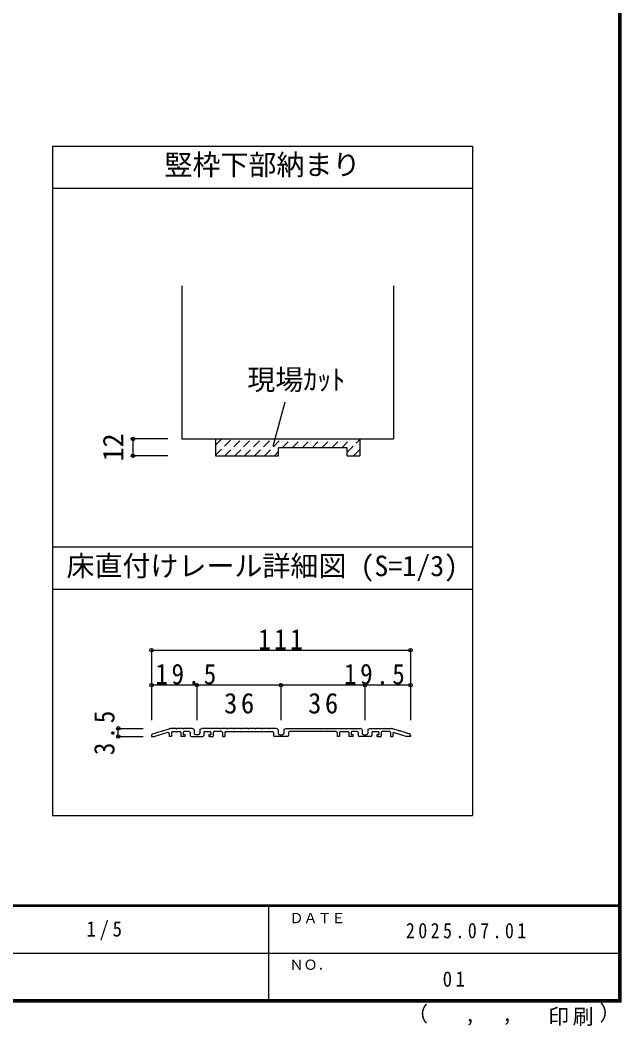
# Model space of a CAD drawing. Units: millimetres at full size, sheet at 1:5, with parts at other scales. Extents: x -973 to 977, y -718 to 696.
# Drawn here: x 548 to 977, y -718 to 0 of the extents above; entities that cross this region are included whole.
import ezdxf
from ezdxf.enums import TextEntityAlignment as Align

# ---------------------------------------------------------------- set-up
doc = ezdxf.new("R2010")
doc.units = ezdxf.units.MM
doc.header["$LTSCALE"] = 5
doc.header["$PDMODE"] = 32
doc.header["$PDSIZE"] = 2.5
doc.linetypes.add('DASHED1', pattern=[1.8, 1.2, -0.6])
for name, color, linetype in [('0-4_枠', 3, 'Continuous'), ('0-A_文字', 3, 'Continuous'), ('0-B_寸法', 7, 'Continuous'), ('0-C_ハッチ', 4, 'Continuous'), ('2-B_ﾊｯﾁ', 3, 'Continuous'), ('F-1_枠', 6, 'Continuous'), ('F-A_文字', 7, 'Continuous')]:
    doc.layers.add(name, color=color, linetype=linetype)
doc.styles.add('ＭＳ ゴシック', font='')
doc.styles.get('ＭＳ ゴシック').set_extended_font_data('MS Gothic')

msp = doc.modelspace()

# ---------------------------------------------------------------- linework, layer by layer
at = {"layer": '0-4_枠'}
for p, q in [((663.147, -189.255), (663.147, -298.638)), ((814.147, -189.255), (814.147, -298.638)), ((663.147, -298.638), (814.147, -298.638)), ((790.147, -298.638), (790.147, -310.638)), ((732.147, -310.638), (732.147, -304.938)), ((781.147, -304.938), (732.147, -304.938)), ((781.147, -310.638), (781.147, -304.938)), ((781.147, -310.638), (790.147, -310.638))]:
    msp.add_line(p, q, dxfattribs=at)
msp.add_lwpolyline([(687.147, -298.638), (687.147, -310.638), (732.147, -310.638)], dxfattribs=at)
at = {"layer": '0-A_文字'}
for p, q in [((570.653, -89.5), (570.653, -567.5)), ((570.653, -89.5), (870.653, -89.5)), ((870.653, -89.5), (870.653, -567.5)), ((570.653, -119.5), (870.653, -119.5)), ((870.653, -376.007), (570.653, -376.007)), ((570.653, -406.026), (870.653, -406.026)), ((570.653, -567.5), (870.653, -567.5))]:
    msp.add_line(p, q, dxfattribs=at)
at = {"layer": '0-A_文字', "color": 7}
msp.add_line((728.388, -303.776), (736.897, -272.02), dxfattribs=at)
at = {"layer": '0-B_寸法', "color": 4}
for p, q in [((628.147, -298.638), (628.147, -310.638)), ((653.147, -298.638), (628.147, -298.638)), ((653.147, -310.638), (628.147, -310.638))]:
    msp.add_line(p, q, dxfattribs=at)
at = {"layer": '0-B_寸法'}
for p in [(628.147, -298.638), (628.147, -310.638)]:
    msp.add_point(p, dxfattribs=at)
at = {"layer": '0-C_ハッチ', "linetype": 'DASHED1'}
for p, q in [((687.147, -303.127), (691.636, -298.638)), ((687.147, -310.198), (698.707, -298.638)), ((693.778, -310.638), (705.778, -298.638)), ((700.849, -310.638), (712.849, -298.638)), ((707.92, -310.638), (719.92, -298.638)), ((714.992, -310.638), (726.992, -298.638)), ((722.063, -310.638), (734.063, -298.638)), ((734.834, -304.938), (741.134, -298.638)), ((741.905, -304.938), (748.205, -298.638)), ((748.976, -304.938), (755.276, -298.638)), ((756.047, -304.938), (762.347, -298.638)), ((763.118, -304.938), (769.418, -298.638)), ((770.189, -304.938), (776.489, -298.638)), ((777.26, -304.938), (783.56, -298.638)), ((781.147, -308.122), (790.147, -299.122)), ((729.134, -310.638), (732.147, -307.625)), ((785.702, -310.638), (790.147, -306.193))]:
    msp.add_line(p, q, dxfattribs=at)
at = {"layer": '2-B_ﾊｯﾁ', "color": 4}
for p, q in [((641.367, -449.501), (641.367, -499.501)), ((641.367, -449.501), (826.367, -449.501)), ((826.367, -449.501), (826.367, -499.501)), ((673.867, -474.501), (641.367, -474.501)), ((733.867, -474.501), (673.867, -474.501)), ((673.867, -474.501), (673.867, -499.501)), ((793.867, -474.501), (733.867, -474.501)), ((733.867, -474.501), (733.867, -499.501)), ((826.367, -474.501), (793.867, -474.501)), ((793.867, -474.501), (793.867, -499.501)), ((617.671, -511.168), (617.671, -505.335)), ((617.671, -505.335), (635.534, -505.335)), ((617.671, -511.168), (635.534, -511.168))]:
    msp.add_line(p, q, dxfattribs=at)
at = {"layer": '2-B_ﾊｯﾁ'}
for p, q in [((642.19, -509.248), (643.9, -508.72)), ((652.955, -508.363), (643.867, -511.168)), ((644.076, -508.896), (643.9, -508.72)), ((644.076, -508.896), (644.409, -508.563)), ((644.409, -508.563), (648.9, -507.177)), ((649.076, -507.353), (648.9, -507.177)), ((649.076, -507.353), (649.409, -507.019)), ((649.409, -507.019), (653.9, -505.634)), ((654.076, -505.81), (653.9, -505.634)), ((654.034, -509.16), (654.034, -511.168)), ((654.076, -505.81), (654.409, -505.476)), ((654.409, -505.476), (654.867, -505.335)), ((658.742, -505.335), (654.867, -505.335)), ((655.701, -508.335), (655.701, -511.168)), ((656.367, -507.668), (661.701, -507.668)), ((659.076, -505.668), (658.742, -505.335)), ((659.076, -505.668), (659.409, -505.335)), ((663.742, -505.335), (659.409, -505.335)), ((662.367, -508.335), (662.367, -511.168)), ((664.076, -505.668), (663.742, -505.335)), ((664.034, -508.335), (664.034, -509.835)), ((665.034, -509.835), (664.034, -509.835)), ((664.076, -505.668), (664.409, -505.335)), ((670.424, -505.335), (664.409, -505.335)), ((668.284, -507.668), (664.701, -507.668)), ((668.951, -508.335), (668.951, -510.335)), ((671.617, -506.024), (670.424, -505.335)), ((671.867, -506.457), (671.867, -509.001)), ((675.034, -509.835), (672.701, -509.835)), ((675.867, -506.457), (675.867, -509.001)), ((676.117, -506.024), (677.311, -505.335)), ((683.326, -505.335), (677.311, -505.335)), ((678.784, -508.335), (678.784, -510.335)), ((679.451, -507.668), (683.034, -507.668)), ((682.701, -509.835), (683.701, -509.835)), ((683.659, -505.668), (683.326, -505.335)), ((683.659, -505.668), (683.992, -505.335)), ((683.701, -508.335), (683.701, -509.835)), ((690.201, -505.335), (683.992, -505.335)), ((685.367, -508.335), (685.367, -511.168)), ((691.367, -507.668), (686.034, -507.668)), ((690.534, -505.668), (690.201, -505.335)), ((690.534, -505.668), (690.867, -505.335)), ((695.201, -505.335), (690.867, -505.335)), ((692.034, -508.335), (692.034, -511.168)), ((693.701, -508.335), (693.701, -511.168)), ((694.367, -507.668), (727.784, -507.668)), ((695.534, -505.668), (695.201, -505.335)), ((695.534, -505.668), (695.867, -505.335)), ((700.201, -505.335), (695.867, -505.335)), ((700.534, -505.668), (700.201, -505.335)), ((700.534, -505.668), (700.867, -505.335)), ((705.201, -505.335), (700.867, -505.335)), ((705.534, -505.668), (705.201, -505.335)), ((705.534, -505.668), (705.867, -505.335)), ((710.201, -505.335), (705.867, -505.335)), ((710.534, -505.668), (710.201, -505.335)), ((710.534, -505.668), (710.867, -505.335)), ((715.201, -505.335), (710.867, -505.335)), ((715.534, -505.668), (715.201, -505.335)), ((715.534, -505.668), (715.867, -505.335)), ((720.201, -505.335), (715.867, -505.335)), ((720.534, -505.668), (720.201, -505.335)), ((720.534, -505.668), (720.867, -505.335)), ((725.201, -505.335), (720.867, -505.335)), ((725.534, -505.668), (725.201, -505.335)), ((725.534, -505.668), (725.867, -505.335)), ((730.424, -505.335), (725.867, -505.335)), ((728.451, -508.335), (728.451, -510.335)), ((731.617, -506.024), (730.424, -505.335)), ((731.867, -506.457), (731.867, -509.001)), ((732.701, -509.835), (735.034, -509.835)), ((735.867, -506.457), (735.867, -509.001)), ((736.117, -506.024), (737.311, -505.335)), ((737.311, -505.335), (741.867, -505.335)), ((739.284, -508.335), (739.284, -510.335)), ((773.367, -507.668), (739.951, -507.668)), ((742.201, -505.668), (741.867, -505.335)), ((742.201, -505.668), (742.534, -505.335)), ((742.534, -505.335), (746.867, -505.335)), ((747.201, -505.668), (746.867, -505.335)), ((747.201, -505.668), (747.534, -505.335)), ((747.534, -505.335), (751.867, -505.335)), ((752.201, -505.668), (751.867, -505.335)), ((752.201, -505.668), (752.534, -505.335)), ((752.534, -505.335), (756.867, -505.335)), ((757.201, -505.668), (756.867, -505.335)), ((757.201, -505.668), (757.534, -505.335)), ((757.534, -505.335), (761.867, -505.335)), ((762.201, -505.668), (761.867, -505.335)), ((762.201, -505.668), (762.534, -505.335)), ((762.534, -505.335), (766.867, -505.335)), ((767.201, -505.668), (766.867, -505.335)), ((767.201, -505.668), (767.534, -505.335)), ((767.534, -505.335), (771.867, -505.335)), ((772.201, -505.668), (771.867, -505.335)), ((772.201, -505.668), (772.534, -505.335)), ((772.534, -505.335), (776.867, -505.335)), ((774.034, -508.335), (774.034, -511.168)), ((775.701, -508.335), (775.701, -511.168)), ((776.367, -507.668), (781.701, -507.668)), ((777.201, -505.668), (776.867, -505.335)), ((777.201, -505.668), (777.534, -505.335)), ((777.534, -505.335), (783.742, -505.335)), ((782.367, -508.335), (782.367, -511.168)), ((784.076, -505.668), (783.742, -505.335)), ((784.034, -508.335), (784.034, -509.835)), ((785.034, -509.835), (784.034, -509.835)), ((784.076, -505.668), (784.409, -505.335)), ((784.409, -505.335), (790.424, -505.335)), ((788.284, -507.668), (784.701, -507.668)), ((788.951, -508.335), (788.951, -510.335)), ((791.617, -506.024), (790.424, -505.335)), ((791.867, -506.457), (791.867, -509.001)), ((792.701, -509.835), (795.034, -509.835)), ((795.867, -506.457), (795.867, -509.001)), ((796.117, -506.024), (797.311, -505.335)), ((797.311, -505.335), (803.326, -505.335)), ((798.784, -508.335), (798.784, -510.335)), ((799.451, -507.668), (803.034, -507.668)), ((802.701, -509.835), (803.701, -509.835)), ((803.659, -505.668), (803.326, -505.335)), ((803.659, -505.668), (803.992, -505.335)), ((803.701, -508.335), (803.701, -509.835)), ((803.992, -505.335), (808.326, -505.335)), ((805.367, -508.335), (805.367, -511.168)), ((811.367, -507.668), (806.034, -507.668)), ((808.659, -505.668), (808.326, -505.335)), ((808.659, -505.668), (808.992, -505.335)), ((808.992, -505.335), (812.867, -505.335)), ((812.034, -508.335), (812.034, -511.168)), ((813.326, -505.476), (812.867, -505.335)), ((813.659, -505.81), (813.326, -505.476)), ((813.659, -505.81), (813.835, -505.634)), ((813.701, -509.16), (813.701, -511.168)), ((818.326, -507.019), (813.835, -505.634)), ((814.78, -508.363), (823.867, -511.168)), ((818.659, -507.353), (818.326, -507.019)), ((818.659, -507.353), (818.835, -507.177)), ((823.326, -508.563), (818.835, -507.177)), ((823.659, -508.896), (823.326, -508.563)), ((823.659, -508.896), (823.835, -508.72)), ((825.545, -509.248), (823.835, -508.72)), ((641.367, -510.362), (641.367, -511.168)), ((641.367, -511.168), (643.867, -511.168)), ((655.701, -511.168), (654.034, -511.168)), ((665.034, -511.168), (662.367, -511.168)), ((669.784, -511.168), (677.951, -511.168)), ((682.701, -511.168), (685.367, -511.168)), ((692.034, -511.168), (693.701, -511.168)), ((738.451, -511.168), (729.284, -511.168)), ((775.701, -511.168), (774.034, -511.168)), ((785.034, -511.168), (782.367, -511.168)), ((797.951, -511.168), (789.784, -511.168)), ((802.701, -511.168), (805.367, -511.168)), ((812.034, -511.168), (813.701, -511.168)), ((826.367, -511.168), (823.867, -511.168)), ((826.367, -510.362), (826.367, -511.168))]:
    msp.add_line(p, q, dxfattribs=at)
for centre, radius, start, end in [((642.534, -510.362), 1.167, 107.15242, 180), ((653.201, -509.16), 0.833, 0, 107.15242), ((656.367, -508.335), 0.667, 90, 180), ((661.701, -508.335), 0.667, 0, 90), ((664.701, -508.335), 0.667, 90, 180), ((665.034, -510.501), 0.667, 0, 90), ((668.284, -508.335), 0.667, 0, 90), ((671.367, -506.457), 0.5, 0, 60), ((672.701, -509.001), 0.833, 180, 270), ((675.034, -509.001), 0.833, 270, 0), ((676.367, -506.457), 0.5, 120, 180), ((679.451, -508.335), 0.667, 90, 180), ((682.701, -510.501), 0.667, 90, 180), ((683.034, -508.335), 0.667, 0, 90), ((686.034, -508.335), 0.667, 90, 180), ((691.367, -508.335), 0.667, 0, 90), ((694.367, -508.335), 0.667, 90, 180), ((727.784, -508.335), 0.667, 0, 90), ((731.367, -506.457), 0.5, 0, 60), ((732.701, -509.001), 0.833, 180, 270), ((735.034, -509.001), 0.833, 270, 0), ((736.367, -506.457), 0.5, 120, 180), ((739.951, -508.335), 0.667, 90, 180), ((773.367, -508.335), 0.667, 0, 90), ((776.367, -508.335), 0.667, 90, 180), ((781.701, -508.335), 0.667, 0, 90), ((784.701, -508.335), 0.667, 90, 180), ((785.034, -510.501), 0.667, 0, 90), ((788.284, -508.335), 0.667, 0, 90), ((791.367, -506.457), 0.5, 0, 60), ((792.701, -509.001), 0.833, 180, 270), ((795.034, -509.001), 0.833, 270, 0), ((796.367, -506.457), 0.5, 120, 180), ((799.451, -508.335), 0.667, 90, 180), ((802.701, -510.501), 0.667, 90, 180), ((803.034, -508.335), 0.667, 0, 90), ((806.034, -508.335), 0.667, 90, 180), ((811.367, -508.335), 0.667, 0, 90), ((814.534, -509.16), 0.833, 72.84758, 180), ((825.201, -510.362), 1.167, 0, 72.84758), ((665.034, -510.501), 0.667, 270, 0), ((669.784, -510.335), 0.833, 180, 270), ((677.951, -510.335), 0.833, 270, 0), ((682.701, -510.501), 0.667, 180, 270), ((729.284, -510.335), 0.833, 180, 270), ((738.451, -510.335), 0.833, 270, 0), ((785.034, -510.501), 0.667, 270, 0), ((789.784, -510.335), 0.833, 180, 270), ((797.951, -510.335), 0.833, 270, 0), ((802.701, -510.501), 0.667, 180, 270)]:
    msp.add_arc(centre, radius, start, end, dxfattribs=at)
at = {"layer": '2-B_ﾊｯﾁ', "color": 7}
for p in [(641.367, -449.501), (826.367, -449.501), (641.367, -474.501), (673.867, -474.501), (733.867, -474.501), (793.867, -474.501), (826.367, -474.501), (617.671, -505.335), (617.671, -511.168)]:
    msp.add_point(p, dxfattribs=at)
at = {"layer": 'F-1_枠'}
for p, q in [((974.986, 695.833), (974.986, -700.833)), ((975.82, 695.833), (975.82, -700.833)), ((976.653, 695.833), (976.653, -700.833)), ((976.653, -631.667), (-973.347, -631.667)), ((976.653, -632.5), (-973.347, -632.5)), ((724.986, -632.5), (724.986, -699.167)), ((1.653, -665.833), (974.986, -665.834)), ((976.653, -699.167), (-973.347, -699.167)), ((976.653, -700), (-973.347, -700)), ((976.653, -700.833), (-973.347, -700.833))]:
    msp.add_line(p, q, dxfattribs=at)

# ---------------------------------------------------------------- texts
at = {"layer": '0-A_文字', "color": 7, "style": 'ＭＳ ゴシック'}
for s, p in [('竪枠下部納まり', (650.653, -114.5)), ('現場ｶｯﾄ', (709.808, -267.977)), ('床直付けレール詳細図 (S=1/3)', (580.653, -401.016))]:
    msp.add_text(s, height=14.66, dxfattribs=at).set_placement(p, align=Align.BOTTOM_LEFT)
at = {"layer": '0-B_寸法', "style": 'ＭＳ ゴシック'}
msp.add_text('12', height=14.66, rotation=90, dxfattribs=at).set_placement((625.647, -314.638), align=Align.BOTTOM_LEFT)
at = {"layer": '2-B_ﾊｯﾁ', "color": 7, "char_height": 14.66, "attachment_point": 7, "style": 'ＭＳ ゴシック'}
for s, insert in [('\\T1.27;\\W0.9;111', (717.617, -449.085)), ('\\T1.28;\\W0.9;19.5', (644.186, -474.085)), ('\\T1.28;\\W0.9;19.5', (778.883, -474.085)), ('\\T1.27;\\W0.95;36', (693.242, -494.918)), ('\\T1.27;\\W0.95;36', (753.242, -494.918))]:
    msp.add_mtext(s, dxfattribs=dict(at, insert=insert))
at = {"layer": '2-B_ﾊｯﾁ', "color": 7, "insert": (615.171, -524.501), "char_height": 14.66, "attachment_point": 7, "rotation": 90, "style": 'ＭＳ ゴシック'}
msp.add_mtext('\\T1.27;\\W0.9;3.5', dxfattribs=at)
at = {"layer": 'F-A_文字', "style": 'ＭＳ ゴシック'}
for s, height, p in [('ＤＡＴＥ', 7.331, (739.986, -646.667)), ('ＮＯ．', 7.331, (739.986, -680.001)), ('（', 11, (823.992, -718.052)), ('）', 11, (961.387, -717.355)), (',', 11, (865.199, -718.052)), (',', 11, (891.686, -717.588))]:
    msp.add_text(s, height=height, dxfattribs=at).set_placement(p, align=Align.BOTTOM_LEFT)
at = {"layer": 'F-A_文字', "char_height": 11, "attachment_point": 7, "style": 'ＭＳ ゴシック'}
for s, insert in [('\\T1.38;\\W0.9;1/5', (594.986, -656.667)), ('\\T1.39;\\W0.85;2025.07.01', (823.111, -655.417)), ('\\T1.36;\\W0.9;01', (849.361, -690.001)), ('\\T1.17;印刷', (924.678, -717.82))]:
    msp.add_mtext(s, dxfattribs=dict(at, insert=insert))

doc.saveas('drawing.dxf')
